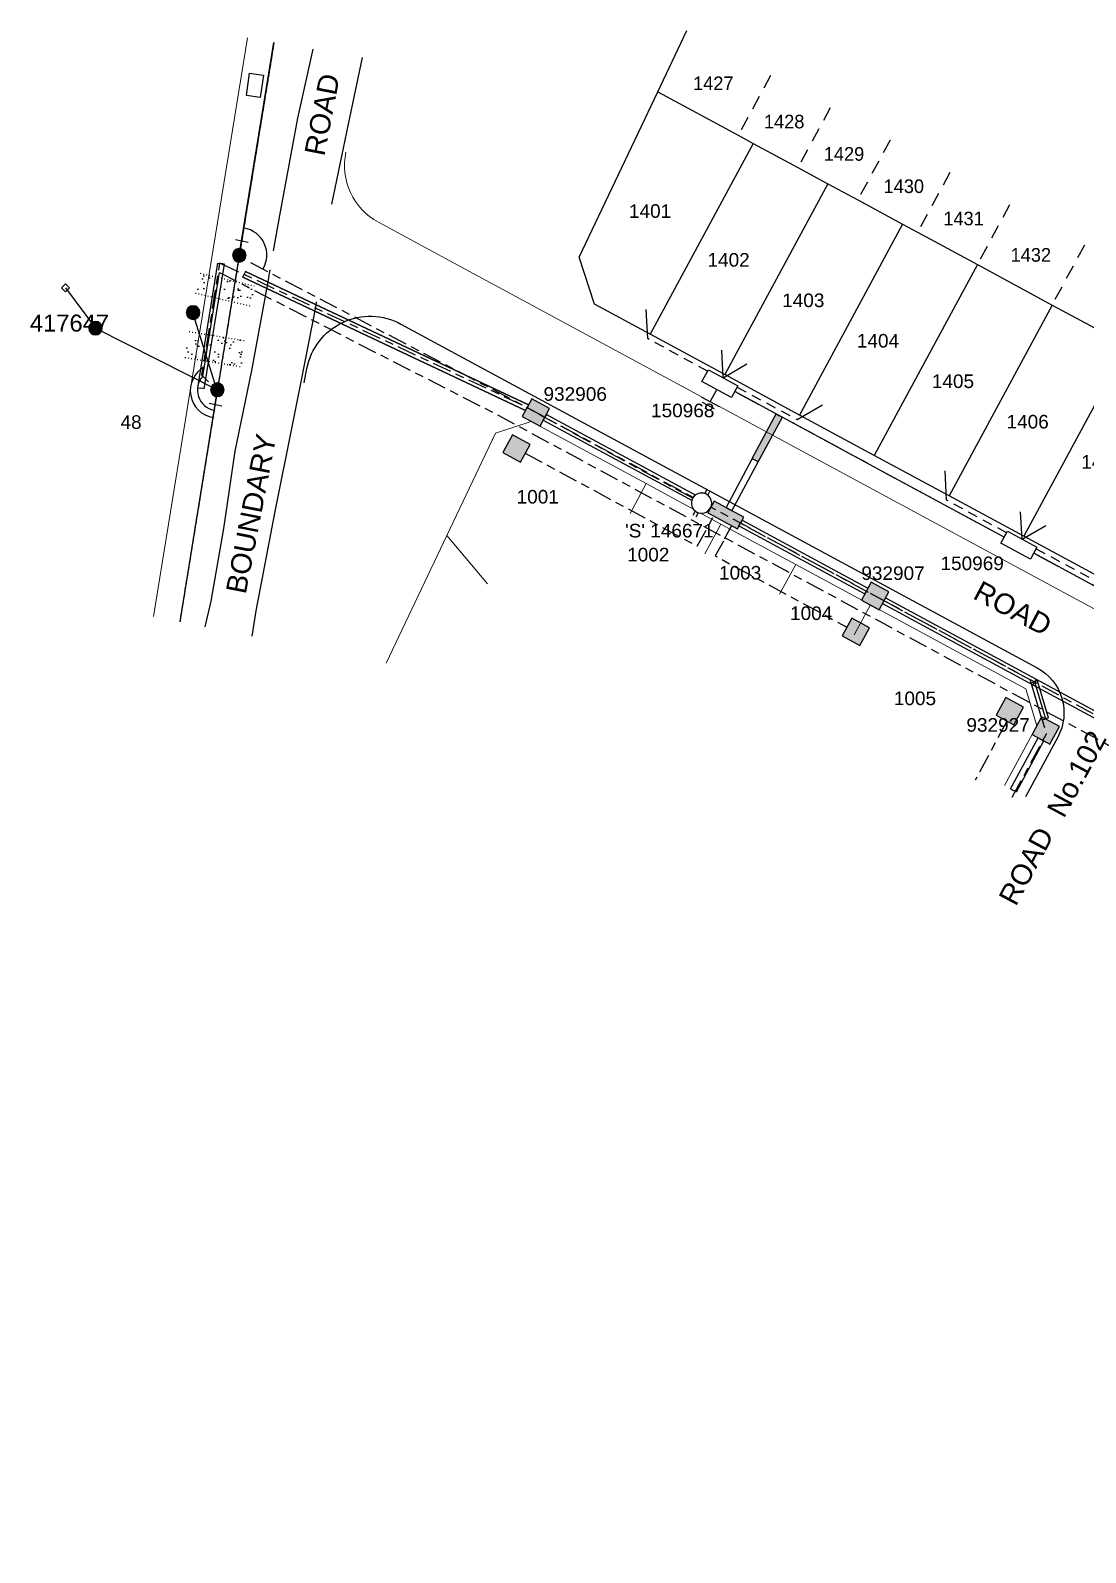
# Model space of a CAD drawing. Header units: metres. Extents: x 309176 to 309764, y 6267215 to 6267539.
# Drawn here: x 309176.2 to 309331.5, y 6267231.6 to 6267455.4 of the extents above; entities that cross this region are included whole.
import ezdxf
from ezdxf.enums import TextEntityAlignment as Align

# ---------------------------------------------------------------- set-up
doc = ezdxf.new("R2010")
doc.units = ezdxf.units.M
doc.header["$LTSCALE"] = 0.7
for name, pattern in [('Cable Exist OH', [1, 1, 0]), ('Cable Exist UG', [8.2, 4, -1.2, 1.8, -1.2]), ('Cable Remove', [2, 0, -2]), ('Dash', [5, 3, -2]), ('DASHED', [19.05, 12.7, -6.35]), ('IE Trench LV', [6.5, 5, -1.5])]:
    doc.linetypes.add(name, pattern=pattern)
doc.layers.get('0').update_dxf_attribs({"color": 6})
for name, color, linetype in [('_User Miscellaneous10', 8, 'Continuous'), ('_User Miscellaneous11', 7, 'Continuous'), ('_User Miscellaneous4', 7, 'Continuous'), ('_User Miscellaneous6', 7, 'Continuous'), ('_User Miscellaneous7', 150, 'Continuous'), ('_User Miscellaneous8', 7, 'Continuous'), ('_User Miscellaneous9', 8, 'Continuous'), ('_User_HV_Exist', 7, 'Continuous'), ('_User_LV_Exist', 7, 'Continuous'), ('_User_SL_Exist', 7, 'Continuous'), ('Cadastre Developer_SP_NEW', 4, 'Continuous'), ('Cadastre Roads_SP_NEW', 8, 'Continuous'), ('Duct_SP_NEW', 2, 'Continuous'), ('Equip_LV_NEW', 5, 'Continuous'), ('Mains_HV_EXT', 7, 'Continuous'), ('Mains_HV_NEW_Hardwired', 7, 'Continuous'), ('Mains_HV_NEW_U72', 2, 'Continuous'), ('Mains_LV_EXT', 7, 'Continuous'), ('Mains_LV_NEW_Hardwired', 7, 'Continuous'), ('Mains_LV_NEW_T84', 2, 'Continuous'), ('OH_Details_SP_MISC', 7, 'Continuous'), ('Services_SP_EXT', 7, 'Continuous'), ('Services_SP_NEW_UG', 2, 'Continuous'), ('SupportsOH_SP_TR_HV_LV_SL_EXT', 7, 'Continuous'), ('SupportsUG_SP_LV_EXT', 7, 'Continuous'), ('SupportsUG_SP_LV_NEW', 2, 'Continuous'), ('SupportsUG_SP_LV_SL_EXT', 7, 'Continuous'), ('Trench_SP_NEW', 2, 'Continuous'), ('UG_Details_SP_MISC', 7, 'Continuous')]:
    doc.layers.add(name, color=color, linetype=linetype)
doc.layers.add('_User Notes', color=7, linetype='Continuous', plot=False)
for name, color, linetype, lineweight in [('Cadastre Developer_SP_EXT', 9, 'Continuous', 5), ('Cadastre Land Parcels_SP_EXT', 9, 'Continuous', 5), ('Cadastre Roads_SP_EXT', 9, 'Continuous', 5)]:
    doc.layers.add(name, color=color, linetype=linetype, lineweight=lineweight)
doc.styles.add('ARIAL', font='arial.ttf', dxfattribs={"height": 2})
doc.styles.add('ARIAL 3.0', font='arial.ttf', dxfattribs={"height": 3})
doc.styles.add('COLUMN_LABEL', font='arial.ttf')
doc.styles.add('Dot', font='dotfont.shx', dxfattribs={"height": 2})
doc.styles.add('POLE_LABEL', font='arial.ttf')
doc.styles.get("Standard").update_dxf_attribs({"font": 'arial.ttf'})
doc.styles.add('style1', font='iso3098b.shx')
doc.linetypes.add('Cable New UG', pattern='A,8,-1,["x",style1,S=3.5,R=0,X=0.35,Y=-1],-3.5', length=12.5)
doc.linetypes.add('IE Trench HV', pattern='A,8,-2,["/",style1,S=2.5,R=0,X=0.1,Y=-1],-4.5', length=14.5)
pattern_1 = [(37.5, (5645.2707, -7811.4213), (-0.0800015648, 2.44706618665), [0, -1.9304, 0, -2.159, 0, -2.06375]), (7.5, (5645.2707, -7811.4213), (2.2476164157, 3.5841255028), [0, -1.0414, 0, -1.7399, 0, -0.66675]), (327.5, (5643.7086, -7811.4213), (3.9549618512, 0.0071859234), [0, -0.635, 0, -2.286, 0, -2.9845]), (317.5, (5643.7086, -7811.4213), (3.8177822624, 1.1146466163), [0, -0.3175, 0, -1.4986, 0, -1.7145])]

# ---------------------------------------------------------------- blocks, each defined once
blk = doc.blocks.new('CCP_EXT')
at = {"flags": 9}
for tag, p in [('STATE', (0, -1.8)), ('NOTES', (0, -2))]:
    blk.add_attdef(tag, text='', height=0.2, dxfattribs=at).set_placement(p, align=Align.MIDDLE_LEFT)
blk.add_wipeout([(0, 0.57), (0.57, 0), (0, -0.57), (-0.57, 0)])
blk.add_lwpolyline([(-0.57, 0), (0, 0.57), (0.57, 0), (0, -0.57), (-0.57, 0)])
at = {"flags": 1}
blk.add_attdef('Z', (0, 0), '', height=0.2, dxfattribs=at)
at = {"flags": 9}
for tag, p in [('CCP_TYPE', (0, 0)), ('CONSTRUCTED_VOLTAGE', (0, -0.2)), ('OPERATING_VOLTAGE', (0, -0.6)), ('ORIENTATION', (0, -0.8)), ('OWNED_BY', (0, -1)), ('NO_PHASES', (0, -0.4)), ('USAGE', (0, -1.2)), ('LEGEND', (0, -1.4)), ('LIFE_SUPPORT', (0, -1.6))]:
    blk.add_attdef(tag, text='', height=0.2, dxfattribs=at).set_placement(p, align=Align.MIDDLE_LEFT)
blk = doc.blocks.new('POLE_EXT')
blk.add_hatch(color=256).paths.add_polyline_path([(-1, 0, 1), (1, 0, 1)])
blk.add_lwpolyline([(-1, 0, 1), (1, 0, 1)], format="xyb", close=True)
for tag, height, flags, p in [('pNumber', 2.5, 8, (-17.84, 2.07)), ('OWNED_BY', 0.2, 9, (1.35, -0.4)), ('SPECIAL_USE', 0.2, 9, (1.35, -0.8)), ('STATE', 0.2, 9, (1.35, -1)), ('cLV', 0.2, 9, (1.35, -1.4)), ('hDepth', 0.2, 9, (1.35, -1.6)), ('hDia', 0.2, 9, (1.35, -1.8)), ('cHV', 0.2, 9, (1.35, -2)), ('PARENT', 0.2, 9, (1.35, -0.6)), ('USAGE', 0.2, 9, (1.35, -1.2)), ('LBRACKET', 0.2, 9, (1.35, -2.2)), ('cLinedev', 0.2, 9, (1.35, -3.4)), ('pExisting', 0.2, 9, (1.35, -3.8)), ('pFooting', 0.2, 9, (1.35, -4.4)), ('LExisting', 0.2, 9, (1.35, -2.4)), ('LANTNUMBER', 0.2, 9, (1.35, -2.6)), ('LOther', 0.2, 9, (1.35, -2.8)), ('LRemove', 0.2, 9, (1.35, -3)), ('LEGEND', 0.2, 9, (1.35, -3.2)), ('LOCATION', 0.2, 9, (1.35, -3.6)), ('PFNUMBER', 0.2, 9, (1.35, -4)), ('NEWPFNUMBER', 0.2, 9, (1.35, -4.2)), ('pNew', 0.2, 9, (1.35, -4.6)), ('pRelocate', 0.2, 9, (1.35, -5)), ('pRemove', 0.2, 9, (1.35, -5.2)), ('pReplace', 0.2, 9, (1.35, -5.4)), ('pStay', 0.2, 9, (1.35, -5.6)), ('pType', 0.2, 9, (1.35, -5.8)), ('cspan', 0.2, 9, (1.35, -6)), ('STREETNAME', 0.2, 9, (1.35, -6.2)), ('SUBURB', 0.2, 9, (1.35, -6.4)), ('NOTES', 0.2, 9, (1.35, -6.6)), ('MAINTAINED_BY', 0.2, 9, (1.36, -6.81)), ('OPERATED_BY', 0.2, 9, (1.36, -7.01))]:
    blk.add_attdef(tag, text='', height=height, dxfattribs=dict(flags=flags)).set_placement(p, align=Align.MIDDLE_LEFT)
at = {"style": 'POLE_LABEL', "flags": 9}
for tag, height, p in [('ASSET_NUM', 2.5, (2, 2)), ('STRUCTURE_PLANT_NUMBER', 0.2, (1.35, 0.03)), ('STREET_CODE', 0.2, (1.35, -0.2))]:
    blk.add_attdef(tag, text='', height=height, dxfattribs=at).set_placement(p, align=Align.MIDDLE_LEFT)
at = {"flags": 1}
blk.add_attdef('Z', (1.35, -7.33), '', height=0.2, dxfattribs=at)
blk = doc.blocks.new('*U31')
at = {"layer": 'Services_SP_NEW_UG', "color": 2, "flags": 128}
for points in [[(0, 0), (-2.21, 3.37)], [(0, 0), (1.98, 3.51)]]:
    blk.add_lwpolyline(points, dxfattribs=at)
blk = doc.blocks.new('*U33')
at = {"layer": 'Services_SP_NEW_UG', "color": 2, "flags": 128}
blk.add_lwpolyline([(12.5, -0.75), (14.75, 2.93)], dxfattribs=at)
at = {"layer": 'Services_SP_NEW_UG', "color": 2, "linetype": 'Dash', "ltscale": 0.7, "flags": 128}
blk.add_lwpolyline([(2.47, -0.75), (12.5, -0.75)], dxfattribs=at)
blk = doc.blocks.new('*U35')
at = {"layer": 'Services_SP_NEW_UG', "color": 2, "flags": 128}
blk.add_lwpolyline([(-12.5, -0.73), (-14.74, 2.95)], dxfattribs=at)
at = {"layer": 'Services_SP_NEW_UG', "color": 2, "linetype": 'Dash', "ltscale": 0.7, "flags": 128}
blk.add_lwpolyline([(-2.47, -0.75), (-12.5, -0.73)], dxfattribs=at)
blk = doc.blocks.new('COLUMN_EXT')
at = {"layer": '_User Miscellaneous7'}
blk.add_hatch(color=256, dxfattribs=at).paths.add_polyline_path([(-4.52, 1.48), (-7.49, 1.48), (-7.49, -1.49), (-4.52, -1.49)])
at = {"layer": '_User Miscellaneous8'}
blk.add_hatch(color=256, dxfattribs=at).paths.add_polyline_path([(1.48, 1.48), (-1.49, 1.48), (-1.49, -1.49), (1.48, -1.49)])
at = {"layer": '_User Miscellaneous7'}
blk.add_lwpolyline([(-7.49, -1.49), (-4.52, -1.49), (-4.52, 1.48), (-7.49, 1.48)], close=True, dxfattribs=at)
at = {"layer": '_User Miscellaneous8'}
blk.add_lwpolyline([(-1.49, -1.49), (1.48, -1.49), (1.48, 1.48), (-1.49, 1.48)], close=True, dxfattribs=at)
at = {"flags": 9}
for tag, style, p in [('STRUCTURE_PLANT_NUMBER', 'POLE_LABEL', (1.81, 0.03)), ('STREET_CODE', 'COLUMN_LABEL', (1.81, -0.2))]:
    blk.add_attdef(tag, text='', height=0.2, dxfattribs=dict(at, style=style)).set_placement(p, align=Align.MIDDLE_LEFT)
at = {"flags": 1}
blk.add_attdef('Z', (1.81, -2.35), '', height=0.2, dxfattribs=at)
at = {"flags": 9}
for tag, p in [('COLUMN_TYPE', (1.81, -0.4)), ('OWNED_BY', (1.81, -0.6)), ('STATE', (1.81, -0.8)), ('USAGE', (1.81, -1)), ('STREETNAME', (1.81, -1.6)), ('SUBURB', (1.81, -1.8)), ('LEGEND', (1.81, -1.2)), ('LOCATION', (1.81, -1.4)), ('NOTES', (1.81, -2))]:
    blk.add_attdef(tag, text='', height=0.2, dxfattribs=at).set_placement(p, align=Align.MIDDLE_LEFT)
at = {"layer": '_User Miscellaneous6', "style": 'ARIAL', "flags": 8}
blk.add_attdef('ASSET_NUM', text='', height=2, dxfattribs=at).set_placement((2, 2), align=Align.MIDDLE_LEFT)
blk = doc.blocks.new('*U44')
blk.add_hatch(color=256).paths.add_polyline_path([(-2.47, 2.49), (-2.47, 0.51), (2.48, 0.51), (2.48, 2.49)])
blk.add_lwpolyline([(-2.47, 0.51), (2.48, 0.51), (2.48, 2.49), (-2.47, 2.49)], close=True)
for tag, p, flags in [('OWNED_BY', (0, 1.3), 9), ('STATE', (0, 1.1), 9), ('SUPPORT_TYPE', (0, 0.9), 9), ('USAGE', (0, 0.7), 9), ('LEGEND', (0, 0.5), 9), ('LOCATION', (0, 0.3), 9), ('NOTES', (0, 0.1), 9), ('PARENT', (0, -0.1), 9), ('STREETNAME', (0, -0.3), 9), ('SUBURB', (0, -0.5), 1)]:
    blk.add_attdef(tag, p, '', height=0.2, dxfattribs=dict(flags=flags))
at = {"layer": '_User Miscellaneous6', "style": 'ARIAL', "flags": 8}
blk.add_attdef('ASSET_NUM', text='', height=2, dxfattribs=at).set_placement((1.5, 7.5), align=Align.TOP_LEFT)
blk = doc.blocks.new('*U45')
for tag, p, flags in [('OPERATING_VOLTAGE', (1.08, -1.64), 9), ('NO_PHASES', (1.07, -1.92), 9), ('CONSTRUCTED_VOLTAGE', (1.07, -2.19), 9), ('ACTUAL_STATUS', (1.09, -2.43), 9), ('OPERATED_BY', (1.05, -2.9), 9), ('STATE', (1.05, -4.13), 9), ('SWITCH_TYPE', (1.05, -4.38), 9), ('ORIENTATION', (1.06, -3.43), 9), ('OWNED_BY', (1.06, -3.19), 9), ('LEGEND', (1.06, -4.64), 9), ('USAGE', (1.07, -3.68), 9), ('NOTES', (1.07, -3.88), 1), ('MAINTAINED_BY', (1.07, -2.66), 9), ('Z', (1.06, -4.88), 9)]:
    blk.add_attdef(tag, p, '', height=0.2, dxfattribs=dict(flags=flags))
blk.add_wipeout([(-29.39, -73.07), (-29.55, -73.16), (-29.7, -73.27), (-29.84, -73.4), (-29.96, -73.55), (-30.06, -73.7), (-30.14, -73.87), (-30.2, -74.05), (-30.24, -74.24), (-30.25, -74.42), (-30.24, -74.61), (-30.2, -74.79), (-30.14, -74.97), (-30.07, -75.14), (-29.97, -75.3), (-29.85, -75.45), (-29.71, -75.58), (-29.56, -75.69), (-29.39, -75.78), (-29.22, -75.85), (-29.04, -75.89), (-28.85, -75.92), (-28.67, -75.92), (-28.48, -75.9), (-28.3, -75.85), (-28.12, -75.78), (-27.96, -75.69), (-27.81, -75.58), (-27.67, -75.45), (-27.55, -75.31), (-27.45, -75.15), (-27.37, -74.98), (-27.31, -74.8), (-27.27, -74.62), (-27.26, -74.43), (-27.27, -74.25), (-27.31, -74.06), (-27.36, -73.88), (-27.44, -73.71), (-27.54, -73.55), (-27.66, -73.41), (-27.8, -73.28), (-27.95, -73.17), (-28.11, -73.08), (-28.29, -73.01), (-28.47, -72.96), (-28.66, -72.94), (-28.84, -72.94), (-29.03, -72.96), (-29.21, -73.01)])
for p, q in [((-28.32, -73), (-27.99, -72.33)), ((-27.88, -73.22), (-27.54, -72.55)), ((-29.63, -75.64), (-29.96, -76.31)), ((-29.19, -75.86), (-29.52, -76.53))]:
    blk.add_line(p, q)
blk.add_lwpolyline([(-27.42, -75.09, 1), (-30.09, -73.76, 1)], format="xyb", close=True)
blk = doc.blocks.new('Earth')
for p, q in [((0, -2.04), (0, 0)), ((-1.5, -2.04), (1.5, -2.04)), ((-1, -2.64), (1, -2.64)), ((-0.25, -3.24), (0.25, -3.24))]:
    blk.add_line(p, q)
blk = doc.blocks.new('*U48')
at = {"lineweight": -3}
blk.add_lwpolyline([(-2.48, 2.49), (2.47, 2.49), (2.47, 0.51), (-2.48, 0.51)], close=True, dxfattribs=at)
for tag, flags, p in [('STREET_CODE', 9, (1.5, 3.5)), ('OWNED_BY', 9, (1.5, 3.3)), ('OPERATED_BY', 9, (1.5, 3.1)), ('STATE', 9, (1.5, 2.7)), ('SUPPORT_TYPE', 9, (1.5, 2.5)), ('MAINTAINED_BY', 9, (1.5, 2.9)), ('USAGE', 9, (1.5, 2.3)), ('SUBURB', 9, (1.5, 1.7)), ('STREETNAME', 9, (1.5, 1.5)), ('Z', 1, (1.5, 0.9)), ('LEGEND', 9, (1.5, 2.1)), ('PARENT', 9, (1.5, 1.9)), ('LOCATION', 9, (1.5, 1.3)), ('NOTES', 9, (1.5, 1.1))]:
    blk.add_attdef(tag, text='', height=0.2, dxfattribs=dict(flags=flags)).set_placement(p, align=Align.MIDDLE_LEFT)
at = {"layer": '_User Miscellaneous4', "style": 'ARIAL', "flags": 8}
blk.add_attdef('ASSET_NUM', text='', height=2, dxfattribs=at).set_placement((2, 5.5), align=Align.MIDDLE_LEFT)

msp = doc.modelspace()

# ---------------------------------------------------------------- hatches: boundary and pattern name
at = {"layer": '_User Miscellaneous11'}
h = msp.add_hatch(color=256, dxfattribs=at)
h.dxf.hatch_style = 1
h.paths.add_polyline_path([(309282.38, 6267392.46), (309283.29, 6267391.97), (309286.84, 6267398.54), (309285.92, 6267399.03)])
at = {"layer": '_User Miscellaneous9', "linetype": 'DASHED', "ltscale": 0.25}
h = msp.add_hatch(dxfattribs=at)
h.set_pattern_fill('AR-SAND', color=3, scale=0.05)
h.set_pattern_definition(pattern_1)
h.paths.add_polyline_path([(309201.19, 6267419.73), (309200.51, 6267416.81), (309208.63, 6267414.91), (309209.11, 6267417.88)])
h = msp.add_hatch(dxfattribs=at)
h.set_pattern_fill('AR-SAND', color=3, scale=0.05)
h.set_pattern_definition(pattern_1)
h.paths.add_polyline_path([(309199.57, 6267411.16), (309207.81, 6267409.82), (309207.19, 6267406), (309198.95, 6267407.34)])

# ---------------------------------------------------------------- linework, layer by layer
at = {"layer": '_User Miscellaneous10', "color": 6, "linetype": 'Continuous'}
msp.add_lwpolyline([(309210.5, 6267448.86), (309210.03, 6267445.58), (309207.98, 6267445.88), (309208.46, 6267449.16)], close=True, dxfattribs=at)
at = {"layer": '_User Miscellaneous11'}
for p, q in [((309207.44, 6267419.14), (309207.64, 6267419.58)), ((309207.44, 6267419.14), (309249.07, 6267399.52)), ((309207.85, 6267420.01), (309207.64, 6267419.58)), ((309207.85, 6267420.01), (309249.48, 6267400.39)), ((309249.07, 6267399.52), (309249.27, 6267399.95)), ((309249.48, 6267400.39), (309249.27, 6267399.95))]:
    msp.add_line(p, q, dxfattribs=at)
at = {"layer": '_User Miscellaneous9', "linetype": 'Dash'}
for p, q in [((309285.09, 6267448.81), (309280.34, 6267440.02)), ((309293.89, 6267444.06), (309289.13, 6267435.26)), ((309302.68, 6267439.31), (309297.93, 6267430.51)), ((309311.48, 6267434.55), (309306.73, 6267425.76)), ((309320.28, 6267429.8), (309315.53, 6267421)), ((309331.28, 6267423.86), (309326.52, 6267415.06))]:
    msp.add_line(p, q, dxfattribs=at)
at = {"layer": '_User Miscellaneous9', "flags": 128}
for points in [[(309211.98, 6267423.04), (309213, 6267428.74), (309215.53, 6267442.54), (309217.8, 6267452.68)], [(309220.54, 6267429.87), (309223.02, 6267441.67), (309225.05, 6267451.44)], [(309201.93, 6267367.72), (309202.81, 6267371.48), (309204.66, 6267382.21), (309206.33, 6267393.55), (309208.78, 6267405.42), (309211.07, 6267417.94), (309211.48, 6267420.22)], [(309208.83, 6267366.34), (309209.42, 6267370.1), (309212.23, 6267384.69), (309214.77, 6267397.37), (309216.04, 6267403.77), (309218.24, 6267415), (309218.32, 6267415.54)]]:
    msp.add_lwpolyline(points, dxfattribs=at)
at = {"layer": '_User Miscellaneous9', "color": 3, "linetype": 'Cable Remove', "ltscale": 0.25, "flags": 128}
for points in [[(309201.19, 6267419.73), (309209.11, 6267417.88)], [(309200.51, 6267416.81), (309208.63, 6267414.91)], [(309199.57, 6267411.16), (309207.81, 6267409.82)], [(309198.95, 6267407.34), (309207.19, 6267406)]]:
    msp.add_lwpolyline(points, dxfattribs=at)
at = {"layer": '_User Miscellaneous9', "flags": 128}
msp.add_lwpolyline([(309216.47, 6267403.6), (309216.89, 6267405.73, -0.505637), (309230.72, 6267412.26), (309324.34, 6267361.68, -0.414214), (309327.37, 6267351.52), (309322.61, 6267342.72)], format="xyb", dxfattribs=at)
at = {"layer": '_User_HV_Exist', "color": 0, "flags": 128}
for points in [[(309207.32, 6267424.49), (309212.05, 6267453.67)], [(309198.23, 6267368.46), (309203.41, 6267400.39)]]:
    msp.add_lwpolyline(points, dxfattribs=at)
at = {"layer": '_User_LV_Exist', "linetype": 'Cable Exist OH'}
for points in [[(309212.04, 6267453.67), (309207.1, 6267423.36)], [(309206.77, 6267421.39), (309203.71, 6267402.59)], [(309203.71, 6267402.59), (309198.19, 6267368.47)]]:
    msp.add_lwpolyline(points, dxfattribs=at)
at = {"layer": '_User_LV_Exist', "linetype": 'Cable Exist UG', "flags": 128}
for points in [[(309205.64, 6267420.48), (309204.05, 6267421.23), (309201.39, 6267404.81), (309202.4, 6267403.74)], [(309273.65, 6267386.64), (309248.6, 6267400.31), (309205.64, 6267420.48)], [(309320.67, 6267342.68), (309325.7, 6267351.99), (309323.32, 6267359.95), (309301.8, 6267371.55), (309280.68, 6267382.97)]]:
    msp.add_lwpolyline(points, dxfattribs=at)
at = {"layer": '_User_SL_Exist', "linetype": 'Cable Exist UG', "flags": 128}
for points in [[(309248.99, 6267393.26), (309274.33, 6267379.57), (309276.71, 6267383.98)], [(309279.35, 6267382.56), (309278.3, 6267380.61)], [(309278.16, 6267380.35), (309276.97, 6267378.15), (309296.34, 6267367.69)], [(309319.89, 6267353.87), (309315.21, 6267345.19)]]:
    msp.add_lwpolyline(points, dxfattribs=at)
at = {"layer": 'Cadastre Developer_SP_EXT'}
for p, q in [((309244.63, 6267396.23), (309249.87, 6267397.94)), ((309249.87, 6267397.94), (309266.81, 6267388.79)), ((309244.63, 6267396.23), (309237.48, 6267381.18)), ((309264.43, 6267384.39), (309266.81, 6267388.79)), ((309266.81, 6267388.79), (309277.8, 6267382.85)), ((309275.43, 6267378.45), (309277.8, 6267382.85)), ((309277.8, 6267382.85), (309288.8, 6267376.91)), ((309288.8, 6267376.91), (309286.42, 6267372.51)), ((309288.8, 6267376.91), (309299.8, 6267370.96)), ((309297.42, 6267366.56), (309299.8, 6267370.96)), ((309299.8, 6267370.96), (309322.67, 6267358.6))]:
    msp.add_line(p, q, dxfattribs=at)
at = {"layer": 'Cadastre Developer_SP_NEW'}
for p, q in [((309268.5, 6267446.41), (309272.79, 6267455.44)), ((309256.93, 6267422.08), (309268.5, 6267446.41)), ((309268.5, 6267446.41), (309280.34, 6267440.02)), ((309280.34, 6267440.02), (309282.53, 6267438.83)), ((309282.53, 6267438.83), (309267.37, 6267410.76)), ((309282.53, 6267438.83), (309289.13, 6267435.26)), ((309289.13, 6267435.26), (309293.53, 6267432.89)), ((309293.53, 6267432.89), (309278.37, 6267404.82)), ((309293.53, 6267432.89), (309297.93, 6267430.51)), ((309297.93, 6267430.51), (309304.53, 6267426.94)), ((309304.53, 6267426.94), (309289.36, 6267398.88)), ((309304.53, 6267426.94), (309306.73, 6267425.76)), ((309306.73, 6267425.76), (309315.53, 6267421)), ((309259.18, 6267415.19), (309256.93, 6267422.08)), ((309315.53, 6267421), (309300.36, 6267392.94)), ((309315.53, 6267421), (309326.52, 6267415.06)), ((309267.37, 6267410.76), (309259.18, 6267415.19)), ((309326.52, 6267415.06), (309311.36, 6267386.99)), ((309326.52, 6267415.06), (309337.52, 6267409.12)), ((309278.37, 6267404.82), (309267.37, 6267410.76)), ((309337.52, 6267409.12), (309322.36, 6267381.05)), ((309289.36, 6267398.88), (309278.37, 6267404.82)), ((309300.36, 6267392.94), (309289.36, 6267398.88)), ((309311.36, 6267386.99), (309300.36, 6267392.94)), ((309322.36, 6267381.05), (309311.36, 6267386.99)), ((309333.35, 6267375.11), (309322.36, 6267381.05))]:
    msp.add_line(p, q, dxfattribs=at)
at = {"layer": 'Cadastre Land Parcels_SP_EXT'}
for p, q in [((309208.14, 6267454.35), (309194.32, 6267369.24)), ((309194.32, 6267369.24), (309208.14, 6267454.35)), ((309208.14, 6267454.35), (309194.32, 6267369.24))]:
    msp.add_line(p, q, dxfattribs=at)
at = {"layer": 'Cadastre Land Parcels_SP_EXT', "linetype": 'Continuous'}
for points in [[(309194.32, 6267369.24), (309208.14, 6267454.35)], [(309243.44, 6267374.07), (309237.48, 6267381.18), (309228.55, 6267362.4)]]:
    msp.add_lwpolyline(points, dxfattribs=at)
at = {"layer": 'Cadastre Roads_SP_EXT', "linetype": 'Continuous'}
msp.add_line((309208.14, 6267454.35), (309194.32, 6267369.24), dxfattribs=at)
at = {"layer": 'Cadastre Roads_SP_EXT', "color": 8, "linetype": 'Continuous'}
for p, q in [((309229.16, 6267426.3), (309227.4, 6267427.24)), ((309229.16, 6267426.3), (309239.63, 6267420.64)), ((309239.63, 6267420.64), (309467.1, 6267297.73))]:
    msp.add_line(p, q, dxfattribs=at)
msp.add_arc((309231.92, 6267435.6), 9.5, 168.1178, 241.6167, dxfattribs=at)
at = {"layer": 'Duct_SP_NEW'}
for p, q in [((309282.38, 6267392.46), (309285.92, 6267399.03)), ((309285.92, 6267399.03), (309286.38, 6267398.78)), ((309283.29, 6267391.97), (309286.84, 6267398.54)), ((309286.84, 6267398.54), (309286.38, 6267398.78)), ((309282.38, 6267392.46), (309282.83, 6267392.22)), ((309283.29, 6267391.97), (309282.83, 6267392.22))]:
    msp.add_line(p, q, dxfattribs=at)
at = {"layer": 'Mains_HV_EXT', "linetype": 'Cable Exist OH'}
msp.add_lwpolyline([(309198.23, 6267368.46), (309212.05, 6267453.67)], dxfattribs=at)
at = {"layer": 'Mains_HV_NEW_Hardwired', "linetype": 'Continuous', "flags": 128}
for points in [[(309206.38, 6267424.67), (309208.24, 6267424.31)], [(309204.38, 6267400.2), (309202.52, 6267400.56)]]:
    msp.add_lwpolyline(points, dxfattribs=at)
at = {"layer": 'Mains_HV_NEW_Hardwired', "linetype": 'Continuous'}
for centre, start, end in [((309206.98, 6267422.41), 329.0826, 80.7835), ((309203.74, 6267402.46), 118.7598, 260.7835)]:
    msp.add_arc(centre, 4.01, start, end, dxfattribs=at)
at = {"layer": 'Mains_HV_NEW_U72', "color": 2, "linetype": 'Cable New UG', "flags": 128}
msp.add_lwpolyline([(309201.59, 6267404.55), (309204.05, 6267419.83)], dxfattribs=at)
at = {"layer": 'Mains_LV_EXT', "linetype": 'Cable Exist OH'}
for points in [[(309212.04, 6267453.67), (309203.71, 6267402.59)], [(309203.71, 6267402.59), (309198.19, 6267368.47)]]:
    msp.add_lwpolyline(points, dxfattribs=at)
at = {"layer": 'Mains_LV_NEW_Hardwired', "linetype": 'Continuous'}
msp.add_arc((309203.78, 6267402.56), 3.01, 137.1437, 259.3499, dxfattribs=at)
at = {"layer": 'Mains_LV_NEW_T84', "color": 2, "linetype": 'Cable New UG', "flags": 128}
for points in [[(309319.47, 6267380.91), (309310.65, 6267385.67), (309299.65, 6267391.62), (309288.65, 6267397.56), (309279.83, 6267402.32)], [(309363.46, 6267357.14), (309354.64, 6267361.91), (309343.64, 6267367.85), (309332.64, 6267373.79), (309323.82, 6267378.56)]]:
    msp.add_lwpolyline(points, dxfattribs=at)
at = {"layer": 'OH_Details_SP_MISC', "color": 7, "linetype": 'Continuous', "flags": 128}
for points in [[(309206.94, 6267422.37), (309212.04, 6267453.67)], [(309198.23, 6267368.46), (309203.71, 6267402.59)]]:
    msp.add_lwpolyline(points, dxfattribs=at)
at = {"layer": 'Services_SP_EXT'}
msp.add_line((309203.63, 6267402.63), (309200.41, 6267412.98), dxfattribs=at)
at = {"layer": 'Trench_SP_NEW', "linetype": 'IE Trench LV', "flags": 128}
for points in [[(309319.47, 6267380.91), (309310.65, 6267385.67), (309299.65, 6267391.62), (309288.65, 6267397.56), (309279.83, 6267402.32)], [(309363.46, 6267357.14), (309354.64, 6267361.91), (309343.64, 6267367.85), (309332.64, 6267373.79), (309323.82, 6267378.56)]]:
    msp.add_lwpolyline(points, dxfattribs=at)
at = {"layer": 'Trench_SP_NEW', "linetype": 'IE Trench HV', "flags": 128}
msp.add_lwpolyline([(309323.98, 6267359.47), (309325.55, 6267354.19)], dxfattribs=at)
at = {"layer": 'UG_Details_SP_MISC'}
for p, q in [((309200.82, 6267402.89), (309203.79, 6267421.21)), ((309201.76, 6267402.73), (309204.74, 6267421.06)), ((309203.79, 6267421.21), (309204.27, 6267421.14)), ((309204.74, 6267421.06), (309204.27, 6267421.14)), ((309207.44, 6267419.14), (309207.64, 6267419.58)), ((309249.07, 6267399.52), (309207.44, 6267419.14)), ((309207.85, 6267420.01), (309207.64, 6267419.58)), ((309249.48, 6267400.39), (309207.85, 6267420.01)), ((309200.82, 6267402.89), (309201.29, 6267402.81)), ((309201.76, 6267402.73), (309201.29, 6267402.81)), ((309249.07, 6267399.52), (309249.27, 6267399.95)), ((309249.48, 6267400.39), (309249.27, 6267399.95)), ((309252.12, 6267398.98), (309251.89, 6267398.55)), ((309252.12, 6267398.98), (309276.57, 6267385.77)), ((309251.66, 6267398.13), (309251.89, 6267398.55)), ((309251.66, 6267398.13), (309276.11, 6267384.92)), ((309278.55, 6267385.24), (309282.41, 6267392.44)), ((309282.41, 6267392.44), (309282.83, 6267392.22)), ((309279.39, 6267384.79), (309283.26, 6267391.99)), ((309283.26, 6267391.99), (309282.83, 6267392.22)), ((309276.57, 6267385.77), (309276.34, 6267385.34)), ((309276.11, 6267384.92), (309276.34, 6267385.34)), ((309278.55, 6267385.24), (309278.97, 6267385.01)), ((309279.39, 6267384.79), (309278.97, 6267385.01)), ((309280.92, 6267383.41), (309280.69, 6267382.99)), ((309280.92, 6267383.41), (309299.43, 6267373.41)), ((309280.46, 6267382.57), (309280.69, 6267382.99)), ((309280.46, 6267382.57), (309298.98, 6267372.57)), ((309298.98, 6267372.57), (309299.2, 6267372.99)), ((309299.43, 6267373.41), (309299.2, 6267372.99)), ((309301.59, 6267371.15), (309301.82, 6267371.58)), ((309301.59, 6267371.15), (309323.7, 6267359.2)), ((309302.04, 6267372), (309301.82, 6267371.58)), ((309302.04, 6267372), (309324.16, 6267360.05)), ((309323.47, 6267359.49), (309323.93, 6267359.63)), ((309323.7, 6267359.2), (309323.93, 6267359.63)), ((309323.71, 6267359.2), (309323.93, 6267359.62)), ((309324.16, 6267360.05), (309323.93, 6267359.63)), ((309324.16, 6267360.04), (309323.93, 6267359.62)), ((309324.39, 6267359.76), (309323.93, 6267359.63)), ((309326.01, 6267354.32), (309324.39, 6267359.76)), ((309320.43, 6267343.9), (309320.86, 6267343.67)), ((309321.28, 6267343.44), (309320.86, 6267343.67))]:
    msp.add_line(p, q, dxfattribs=at)

# ---------------------------------------------------------------- block references
at = {"layer": 'Equip_LV_NEW', "linetype": 'Cable Exist OH', "lineweight": 0, "rotation": 331.6166680869136}
msp.add_blockref('Earth', (309277.18, 6267402.63), dxfattribs=at)
at = {"layer": 'Services_SP_EXT'}
msp.add_blockref('CCP_EXT', (309181.37, 6267417.58), dxfattribs=at)
at = {"layer": 'Services_SP_NEW_UG'}
for name, p, rotation in [('*U35', (309278.37, 6267404.82), 331.6166669877942), ('*U33', (309278.37, 6267404.82), 331.6166669882084), ('*U35', (309322.36, 6267381.05), 331.6166669877942), ('*U33', (309322.36, 6267381.05), 331.6166669882084)]:
    msp.add_blockref(name, p, dxfattribs=dict(at, rotation=rotation))
at = {"layer": 'Services_SP_NEW_UG', "color": 2, "rotation": 329.690686056449}
for p in [(309278.13, 6267404.37), (309322.11, 6267380.6)]:
    msp.add_blockref('*U31', p, dxfattribs=at)
at = {"layer": 'SupportsOH_SP_TR_HV_LV_SL_EXT', "ltscale": 0.5}
for p in [(309206.94, 6267422.37), (309200.14, 6267413.95), (309203.71, 6267402.59)]:
    msp.add_blockref('POLE_EXT', p, dxfattribs=at)
at = {"layer": 'SupportsOH_SP_TR_HV_LV_SL_EXT'}
ref = msp.add_blockref('POLE_EXT', (309185.78, 6267411.65), dxfattribs=at)
ref.add_attrib('ASSET_NUM', '417647', dxfattribs={"layer": '_User Notes', "height": 2.5, "style": 'POLE_LABEL'}).set_placement((309187.78, 6267412.4), align=Align.MIDDLE_RIGHT)
at = {"layer": 'SupportsUG_SP_LV_EXT'}
ref = msp.add_blockref('*U44', (309277.8, 6267382.85), dxfattribs=dict(at, rotation=331.6426604683764))
ref.add_attrib('ASSET_NUM_001', "'S' 146671", (309263.7, 6267380.87), dxfattribs={"layer": '_User Miscellaneous6', "height": 2, "style": 'ARIAL'})
at = {"layer": 'SupportsUG_SP_LV_NEW'}
ref = msp.add_blockref('*U48', (309278.37, 6267404.82), dxfattribs=dict(at, rotation=151.616665887617))
ref.add_attrib('ASSET_NUM_001', '150968', (309267.52, 6267398.55), dxfattribs={"layer": '_User Miscellaneous4', "height": 2, "style": 'ARIAL'})
ref = msp.add_blockref('*U48', (309322.36, 6267381.05), dxfattribs=dict(at, rotation=151.616665887617))
ref.add_attrib('ASSET_NUM_001', '150969', (309310.11, 6267376.07), dxfattribs={"layer": '_User Miscellaneous4', "height": 2, "style": 'ARIAL'})
at = {"layer": 'SupportsUG_SP_LV_SL_EXT'}
ref = msp.add_blockref('COLUMN_EXT', (309250.58, 6267399.25), dxfattribs=dict(at, rotation=61.64266037409169))
ref.add_attrib('ASSET_NUM_001', '932906', (309251.7, 6267400.97), dxfattribs={"layer": '_User Miscellaneous6', "height": 2, "style": 'ARIAL'})
ref = msp.add_blockref('COLUMN_EXT', (309300.5, 6267372.27), dxfattribs=dict(at, rotation=61.64266037409169))
ref.add_attrib('ASSET_NUM_001', '932907', (309298.46, 6267374.62), dxfattribs={"layer": '_User Miscellaneous6', "height": 2, "style": 'ARIAL'})

# ---------------------------------------------------------------- texts
at = {"layer": 'Cadastre Developer_SP_EXT', "style": 'ARIAL'}
msp.add_text('48', height=2, dxfattribs=at).set_placement((309189.46, 6267396.84))
for s, p in [('1001', (309250.85, 6267385.86)), ('1002', (309267.11, 6267377.35)), ('1003', (309280.63, 6267374.68)), ('1004', (309291.08, 6267368.73)), ('1005', (309306.35, 6267356.21))]:
    msp.add_text(s, height=2, dxfattribs=at).set_placement(p, align=Align.CENTER)
at = {"layer": 'Cadastre Developer_SP_NEW', "color": 8, "style": 'Dot'}
for s, p in [('1427', (309276.68, 6267447.67)), ('1428', (309287.11, 6267442.04)), ('1429', (309295.91, 6267437.28)), ('1430', (309304.71, 6267432.53)), ('1431', (309313.5, 6267427.78)), ('1432', (309323.4, 6267422.43))]:
    msp.add_text(s, height=2, dxfattribs=at).set_placement(p, align=Align.MIDDLE_CENTER)
at = {"layer": 'Cadastre Developer_SP_NEW', "style": 'ARIAL'}
for s, p in [('1401', (309267.38, 6267428.88)), ('1402', (309278.93, 6267421.7)), ('1403', (309289.92, 6267415.75)), ('1404', (309300.91, 6267409.8)), ('1405', (309311.94, 6267403.85)), ('1406', (309322.93, 6267397.9)), ('1407', (309333.92, 6267391.99))]:
    msp.add_text(s, height=2, dxfattribs=at).set_placement(p, align=Align.MIDDLE_CENTER)
at = {"layer": 'Cadastre Developer_SP_NEW', "color": 230, "style": 'ARIAL'}
msp.add_text('1005', height=2, dxfattribs=at).set_placement((309306.35, 6267356.21), align=Align.CENTER)
at = {"layer": 'Cadastre Roads_SP_NEW', "color": 3, "style": 'ARIAL 3.0'}
for s, rotation, p in [('ROAD', 79, (309219.44, 6267436.84)), ('BOUNDARY', 79, (309207.88, 6267372.42)), ('ROAD', 332, (309314.71, 6267371.98))]:
    msp.add_text(s, height=3, rotation=rotation, dxfattribs=at).set_placement(p)

# ---------------------------------------------------------------- next in the draw order: linework, layer by layer
at = {"layer": 'Services_SP_EXT'}
msp.add_lwpolyline([(309181.37, 6267417.58), (309185.78, 6267411.65), (309203.71, 6267402.59)], dxfattribs=at)

# ---------------------------------------------------------------- next in the draw order: texts
at = {"layer": 'Cadastre Roads_SP_NEW', "color": 3, "insert": (309321.22, 6267326.48), "char_height": 3, "attachment_point": 7, "rotation": 61.809, "style": 'ARIAL', "bg_fill": 3, "box_fill_scale": 1.1, "bg_fill_color": 256, "bg_fill_transparency": 0}
msp.add_mtext('ROAD', dxfattribs=at)

# ---------------------------------------------------------------- next in the draw order: texts
at = {"layer": 'Cadastre Roads_SP_NEW', "color": 3, "insert": (309328.31, 6267339.43), "char_height": 3, "attachment_point": 7, "rotation": 61.809, "style": 'ARIAL', "bg_fill": 3, "box_fill_scale": 1.1, "bg_fill_color": 256, "bg_fill_transparency": 0}
msp.add_mtext('No.102', dxfattribs=at)

# ---------------------------------------------------------------- next in the draw order: linework, layer by layer
at = {"layer": '_User_HV_Exist', "linetype": 'Cable Exist UG', "flags": 128}
for points in [[(309204.05, 6267419.83), (309245.04, 6267398.85), (309321.96, 6267357.28), (309344.84, 6267344.93), (309391.13, 6267319.94), (309393.02, 6267313.6), (309390.29, 6267308.54), (309379.93, 6267288.91), (309396.22, 6267279.83), (309388.21, 6267265.39), (309400.63, 6267258.46)], [(309208.61, 6267421.3), (309247.36, 6267401.01), (309323.38, 6267359.92), (309346.27, 6267347.57), (309392, 6267322.89), (309414.88, 6267310.48), (309460.63, 6267285.77), (309483.51, 6267273.41), (309529.25, 6267248.69), (309552.13, 6267236.33), (309560.93, 6267231.57)]]:
    msp.add_lwpolyline(points, dxfattribs=at)
at = {"layer": 'Cadastre Developer_SP_EXT'}
for p, q in [((309322.67, 6267358.6), (309324.29, 6267353.18)), ((309324.29, 6267353.18), (309319.54, 6267344.39))]:
    msp.add_line(p, q, dxfattribs=at)
at = {"layer": 'UG_Details_SP_MISC'}
for p, q in [((309325.09, 6267354.05), (309323.47, 6267359.49)), ((309323.71, 6267359.2), (309344.72, 6267347.84)), ((309324.16, 6267360.04), (309345.18, 6267348.68)), ((309326.01, 6267354.32), (309325.55, 6267354.19)), ((309325.09, 6267354.05), (309325.55, 6267354.19)), ((309320.43, 6267343.9), (309324.48, 6267351.39)), ((309321.28, 6267343.44), (309325.33, 6267350.94)), ((309324.48, 6267351.39), (309324.9, 6267351.16)), ((309325.33, 6267350.94), (309324.9, 6267351.16))]:
    msp.add_line(p, q, dxfattribs=at)

# ---------------------------------------------------------------- next in the draw order: block references
at = {"layer": 'SupportsUG_SP_LV_SL_EXT'}
ref = msp.add_blockref('COLUMN_EXT', (309325.6, 6267352.48), dxfattribs=dict(at, rotation=331.6426605766431))
ref.add_attrib('ASSET_NUM_001', '932927', (309313.92, 6267352.3), dxfattribs={"layer": '_User Miscellaneous6', "height": 2, "style": 'ARIAL'})

# ---------------------------------------------------------------- next in the draw order: block references
at = {"layer": 'Equip_LV_NEW', "linetype": 'Cable Exist UG', "lineweight": 0, "ltscale": 0.5, "rotation": 358.0217122736994}
msp.add_blockref('*U45', (309306.26, 6267459.31), dxfattribs=at)

doc.saveas('drawing.dxf')
